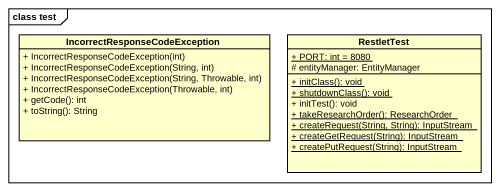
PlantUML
@startuml
mainframe class test
hide circle
hide empty members
skinparam classAttributeIconSize 0
class "IncorrectResponseCodeException" as IncorrectResponseCodeExcepti {
  + IncorrectResponseCodeException(int)
  + IncorrectResponseCodeException(String, int)
  + IncorrectResponseCodeException(String, Throwable, int)
  + IncorrectResponseCodeException(Throwable, int)
  + getCode(): int
  + toString(): String
}
class RestletTest {
  {static} + PORT: int = 8080
  # entityManager: EntityManager
  {static} + initClass(): void
  {static} + shutdownClass(): void
  + initTest(): void
  {static} + takeResearchOrder(): ResearchOrder
  {static} + createRequest(String, String): InputStream
  {static} + createGetRequest(String): InputStream
  {static} + createPutRequest(String): InputStream
}
@enduml
